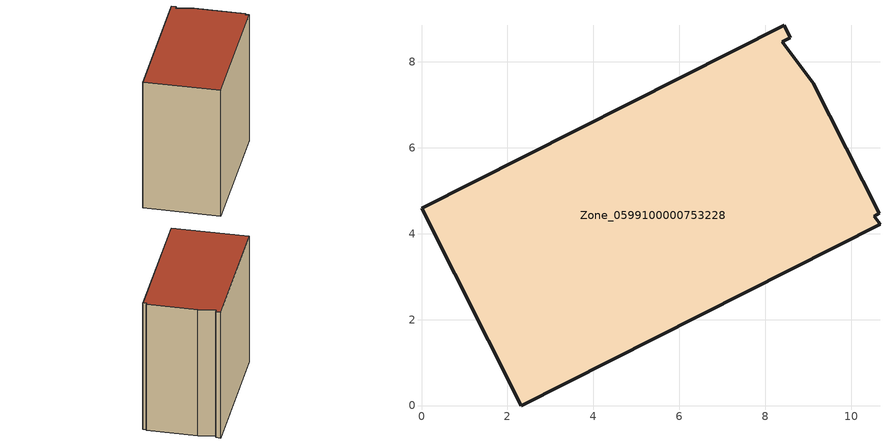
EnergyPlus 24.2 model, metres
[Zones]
Zone_0599100000753228
 floor ground (C_G): 8.44,8.85 8.59,8.56 8.4,8.47 9.12,7.5 10.66,4.47 10.53,4.4 10.67,4.22 2.32,0 0,4.59 z3.35
 wall outside (C_F): 8.59,8.56 8.44,8.85 0,4.59 2.32,0 10.67,4.22 10.53,4.4 10.66,4.47 9.12,7.5 8.4,8.47 8.59,8.56 z3.35:12.94
 roof outside (C_R): 10.66,4.47 9.12,7.5 8.4,8.47 8.59,8.56 8.44,8.85 0,4.59 2.32,0 10.67,4.22 10.53,4.4 z12.94
[BUILDING]
Pand.0599100000753228: North Axis=0; Terrain=City; Loads Convergence Tolerance Value=0.04; Temperature Convergence Tolerance Value=0.4; Solar Distribution=FullExterior; Maximum Number of Warmup Days=25; Minimum Number of Warmup Days=1
[Site:Location]
Rotterdam.The.Hague.AP_ZH_NLD Design_Conditions: Latitude=51.96; Longitude=4.45; Time Zone=1; Elevation=-4.5
[SITE:GROUNDTEMPERATURE:BUILDINGSURFACE]
18, 18, 18, 18, 18, 18, 18, 18, 18, 18, 18, 18
[MATERIAL] Thermal Absorptance=0.9; Solar Absorptance=0.7; Visible Absorptance=0.7
Name | Roughness | Thickness | Conductivity | Density | Specific Heat
G.TI.2006-2014 | MediumSmooth | 0.15 | 0.06 | 540 | 1210
F.TI.2006-2014 | Rough | 0.3 | 0.12 | 1920 | 840
R.TI.2006-2014 | MediumRough | 0.2 | 0.08 | 1500 | 1000
[CONSTRUCTION]
C_G: G.TI.2006-2014
C_F: F.TI.2006-2014
C_R: R.TI.2006-2014
[ZONE]
Zone_0599100000753228: Type=1; Multiplier=1; Ceiling Height=Autocalculate; Volume=Autocalculate; Floor Area=autocalculate; Part of Total Floor Area=Yes
[ZONEINFILTRATION:DESIGNFLOWRATE]
Infil_Zone_0599100000753228: Zone or ZoneList or Space or SpaceList=Zone_0599100000753228; Schedule=AlwaysOn; Design Flow Rate Calculation Method=Flow/Area; Flow Rate per Floor Area=0.0015; Constant Term Coefficient=1; Temperature Term Coefficient=0; Velocity Term Coefficient=0; Velocity Squared Term Coefficient=0
[HVACTEMPLATE:ZONE:IDEALLOADSAIRSYSTEM]
Zone_0599100000753228: Maximum Heating Supply Air Temperature=50; Minimum Cooling Supply Air Temperature=13; Maximum Heating Supply Air Humidity Ratio=0.0156; Minimum Cooling Supply Air Humidity Ratio=0.0077; Heating Limit=NoLimit; Cooling Limit=NoLimit; Dehumidification Control Type=ConstantSensibleHeatRatio; Cooling Sensible Heat Ratio=0.7; Dehumidification Setpoint=60; Humidification Control Type=None; Humidification Setpoint=30; Outdoor Air Method=None; Outdoor Air Flow Rate per Person=0.00944; Outdoor Air Flow Rate per Zone Floor Area=0; Outdoor Air Flow Rate per Zone=0; Demand Controlled Ventilation Type=None; Outdoor Air Economizer Type=NoEconomizer; Heat Recovery Type=None; Sensible Heat Recovery Effectiveness=0.7; Latent Heat Recovery Effectiveness=0.65
[ZONECONTROL:THERMOSTAT]
ThermostatControl_Zone_0599100000753228: Zone or ZoneList=Zone_0599100000753228; Control Type Schedule=DualSetpointControlType; Control 1=Thermostat_Zone_0599100000753228; Temperature Difference Between Cutout And Setpoint=0
[THERMOSTATSETPOINT:DUALSETPOINT]
Thermostat_Zone_0599100000753228: Heating Setpoint Temperature Schedule=HeatingSetpoint_Zone_0599100000753228; Cooling Setpoint Temperature Schedule=CoolingSetpoint_Zone_0599100000753228
[SCHEDULE:COMPACT]
HeatingSetpoint_Zone_0599100000753228: Through: 12/31, For: AllDays, Until: 24:00, 21
CoolingSetpoint_Zone_0599100000753228: Through: 12/31, For: AllDays, Until: 24:00, 24
DualSetpointControlType: Through: 12/31, For: AllDays, Until: 24:00, 4
AlwaysOn: Through: 12/31, For: AllDays, Until: 24:00, 1
